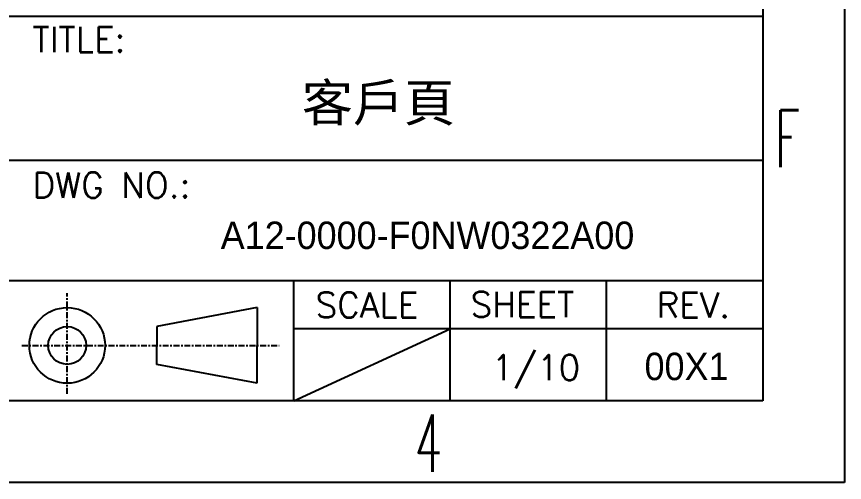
# Model space of a CAD drawing. Header units: millimetres. Extents: x 0 to 210, y 0 to 297.
# Drawn here: x 159.4 to 210, y 0 to 28.5 of the extents above; entities that cross this region are included whole.
import ezdxf

# ---------------------------------------------------------------- set-up
doc = ezdxf.new("R2010")
doc.units = ezdxf.units.MM
doc.header["$LTSCALE"] = 19.36
doc.linetypes.add('CENTER', pattern=[0.6, 0.375, -0.075, 0.075, -0.075])
doc.layers.get('0').update_dxf_attribs({"linetype": 'CONTINUOUS'})
doc.styles.add('SIMPLEX', font='SIMPLEX.SHX')
doc.styles.get("Standard").update_dxf_attribs({"font": 'SIMPLEX.SHX', "width": 0.56})

msp = doc.modelspace()

# ---------------------------------------------------------------- linework, layer by layer
at = {"color": 2}
for p, q in [((210, 297.009), (210, 0.009)), ((210, 0.009), (0, 0.009))]:
    msp.add_line(p, q, dxfattribs=at)
at = {"color": 7}
for p, q in [((205, 292.009), (205, 5.009)), ((205, 5.009), (25, 5.009))]:
    msp.add_line(p, q, dxfattribs=at)
for p, q in [((205, 28.534), (122.665, 28.534)), ((205, 19.712), (122.665, 19.712)), ((205, 12.361), (158.686, 12.361)), ((176.33, 5.009), (176.33, 12.361)), ((185.886, 5.009), (185.886, 12.361)), ((195.443, 5.009), (195.443, 12.361)), ((174.08, 10.713), (167.953, 9.555)), ((174.08, 10.713), (174.08, 8.397)), ((167.953, 9.555), (167.953, 8.397)), ((176.33, 5.009), (185.886, 9.42)), ((205, 9.42), (176.33, 9.42)), ((167.953, 7.239), (167.953, 8.397)), ((174.08, 6.081), (174.08, 8.397)), ((174.08, 6.081), (167.953, 7.239))]:
    msp.add_line(p, q)
at = {"linetype": 'CENTER', "ltscale": 0.05}
for p, q in [((162.461, 5.431), (162.461, 11.595)), ((159.683, 8.397), (175.429, 8.397))]:
    msp.add_line(p, q, dxfattribs=at)
for radius in [2.316, 1.158]:
    msp.add_circle((162.461, 8.397), radius)

# ---------------------------------------------------------------- texts
at = {"style": 'SIMPLEX'}
for s, p in [('TITLE:', (160.333, 26.356)), ('DWG NO.:', (160.333, 17.444)), ('SCALE ', (177.649, 10.103)), ('SHEET', (187.13, 10.129)), ('REV.', (198.507, 10.103)), ('1/10', (188.416, 6.27))]:
    msp.add_text(s, height=1.5438, dxfattribs=at).set_placement(p)
at = {"color": 2, "width": 0.56}
for s, p in [('F', (205.761, 19.308)), ('4', (183.715, 0.666))]:
    msp.add_text(s, height=3.5, dxfattribs=at).set_placement(p)
at = {"lineweight": 0, "insert": (176.813, 24.4), "char_height": 2.28907, "width": 33.93317, "attachment_point": 1, "style": 'SIMPLEX'}
msp.add_mtext('{\\fSimSun|b0|i0|c134|p2;\\M+5BFCD\\M+591F4\\M+5ED93}', dxfattribs=at)
at = {"char_height": 1.68062, "width": 29.14852, "attachment_point": 1, "style": 'SIMPLEX'}
for s, insert in [('{\\fPMingLiU|b0|i0|c136|p0;A12-0000-F0NW0322A00}', (171.85, 15.982)), ('{\\fPMingLiU|b0|i0|c136|p0;00X1}', (197.774, 7.954))]:
    msp.add_mtext(s, dxfattribs=dict(at, insert=insert))

doc.saveas('drawing.dxf')
